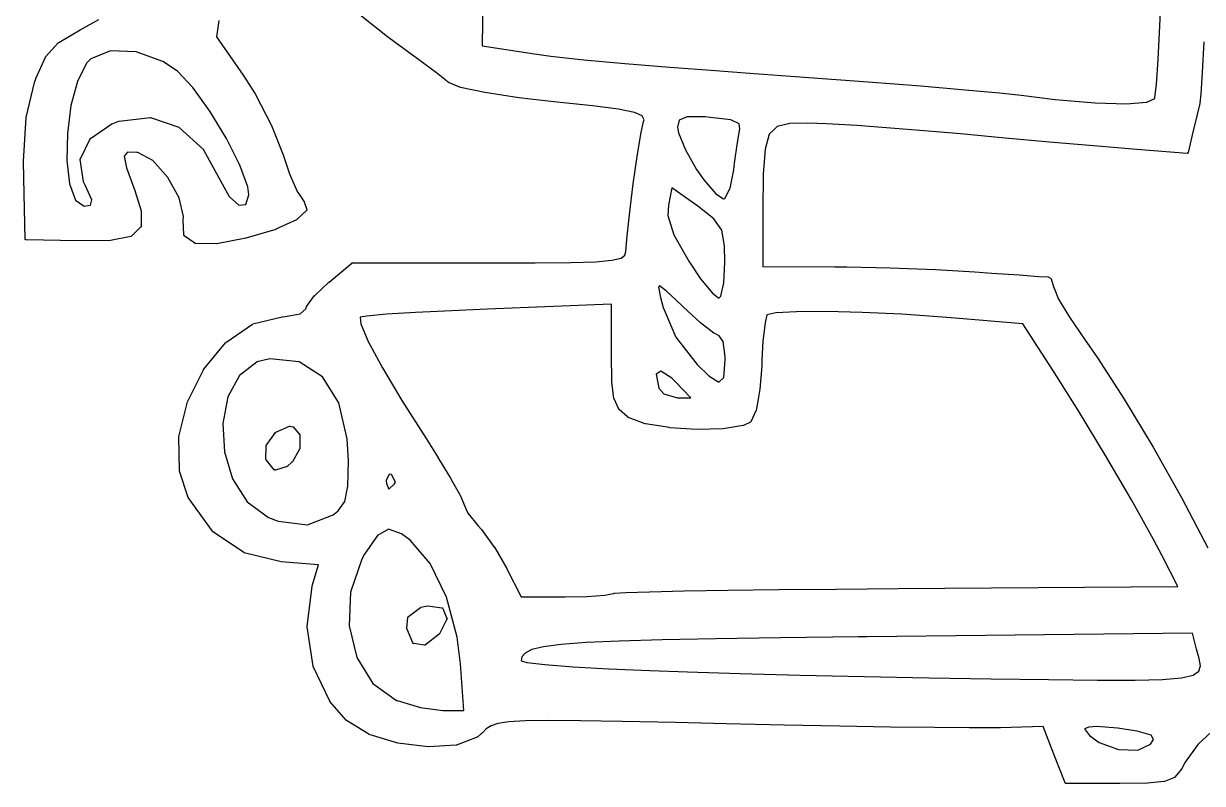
# Model space of a CAD drawing. Extents: x 39 to 154, y -159 to -90.
# Drawn here: x 144.78 to 150.4, y -159.29 to -155.66 of the extents above; entities that cross this region are included whole.
import ezdxf

# ---------------------------------------------------------------- set-up
doc = ezdxf.new("R2010")
doc.units = 0
doc.header["$MEASUREMENT"] = 0
doc.layers.add('BLACK', color=7, linetype='CONTINUOUS')

msp = doc.modelspace()

# ---------------------------------------------------------------- linework, layer by layer
at = {"layer": 'BLACK', "linetype": 'CONTINUOUS'}
for p, q in [((146.986, -154.795), (146.969, -155.771)), ((150.199, -155.675), (150.208, -155.484)), ((146.519, -155.727), (146.388, -155.624)), ((145.054, -155.694), (145.142, -155.645)), ((145.715, -155.65), (145.703, -155.728)), ((150.191, -155.836), (150.199, -155.675)), ((144.952, -155.754), (145.053, -155.694)), ((145.053, -155.694), (145.054, -155.694)), ((145.054, -155.694), (145.054, -155.694)), ((145.703, -155.728), (145.83, -155.91)), ((146.555, -155.754), (146.519, -155.727)), ((146.519, -155.727), (146.519, -155.727)), ((146.519, -155.727), (146.519, -155.727)), ((144.889, -155.823), (144.951, -155.755)), ((144.951, -155.755), (144.952, -155.755)), ((144.952, -155.755), (144.952, -155.754)), ((145.199, -155.795), (145.104, -155.833)), ((145.32, -155.8), (145.199, -155.795)), ((145.448, -155.846), (145.32, -155.8)), ((146.662, -155.832), (146.555, -155.754)), ((146.555, -155.754), (146.555, -155.754)), ((146.555, -155.754), (146.555, -155.754)), ((146.969, -155.771), (147.219, -155.809)), ((150.409, -155.751), (150.401, -155.898)), ((144.842, -155.927), (144.888, -155.824)), ((144.888, -155.824), (144.889, -155.824)), ((144.889, -155.824), (144.889, -155.823)), ((145.084, -155.854), (145.041, -155.94)), ((145.104, -155.833), (145.084, -155.854)), ((145.517, -155.892), (145.448, -155.846)), ((146.752, -155.9), (146.662, -155.832)), ((147.219, -155.809), (147.297, -155.82)), ((147.297, -155.82), (147.454, -155.837)), ((147.454, -155.837), (147.649, -155.855)), ((147.649, -155.855), (147.864, -155.873)), ((150.183, -155.954), (150.191, -155.836)), ((145.59, -155.969), (145.517, -155.892)), ((145.83, -155.91), (145.83, -155.91)), ((145.83, -155.91), (145.83, -155.91)), ((145.83, -155.91), (145.887, -155.999)), ((146.807, -155.944), (146.752, -155.9)), ((147.864, -155.873), (147.864, -155.873)), ((147.864, -155.873), (148.082, -155.889)), ((148.082, -155.889), (148.082, -155.889)), ((148.082, -155.889), (148.223, -155.899)), ((148.223, -155.899), (148.223, -155.899)), ((148.223, -155.899), (148.223, -155.899)), ((148.223, -155.899), (148.527, -155.921)), ((150.401, -155.899), (150.395, -156)), ((150.401, -155.898), (150.401, -155.899)), ((150.401, -155.899), (150.401, -155.899)), ((144.797, -156.112), (144.836, -155.946)), ((144.836, -155.946), (144.842, -155.928)), ((144.836, -155.946), (144.836, -155.946)), ((144.836, -155.946), (144.836, -155.946)), ((144.842, -155.928), (144.842, -155.927)), ((144.842, -155.928), (144.842, -155.928)), ((145.041, -155.94), (145.01, -156.056)), ((145.672, -156.082), (145.59, -155.969)), ((146.809, -155.946), (146.807, -155.944)), ((146.81, -155.946), (146.809, -155.946)), ((146.809, -155.946), (146.809, -155.946)), ((146.866, -155.97), (146.81, -155.946)), ((148.527, -155.921), (148.527, -155.921)), ((148.527, -155.921), (148.527, -155.921)), ((148.527, -155.921), (148.809, -155.942)), ((148.809, -155.942), (148.809, -155.942)), ((148.809, -155.942), (148.809, -155.942)), ((148.809, -155.942), (149.06, -155.962)), ((149.06, -155.962), (149.06, -155.962)), ((149.06, -155.962), (149.06, -155.962)), ((149.06, -155.962), (149.272, -155.98)), ((150.176, -156.018), (150.183, -155.954)), ((145.887, -155.999), (145.887, -155.999)), ((145.887, -155.999), (145.887, -155.999)), ((145.887, -155.999), (145.965, -156.151)), ((146.867, -155.97), (146.866, -155.97)), ((146.982, -155.994), (146.867, -155.97)), ((146.867, -155.97), (146.867, -155.97)), ((147.145, -156.019), (146.982, -155.994)), ((146.982, -155.994), (146.982, -155.994)), ((146.982, -155.994), (146.982, -155.994)), ((147.311, -156.037), (147.145, -156.019)), ((147.145, -156.019), (147.145, -156.019)), ((147.145, -156.019), (147.145, -156.019)), ((149.272, -155.98), (149.272, -155.98)), ((149.272, -155.98), (149.272, -155.98)), ((149.272, -155.98), (149.435, -155.995)), ((149.435, -155.995), (149.435, -155.995)), ((149.435, -155.995), (149.435, -155.995)), ((149.435, -155.995), (149.539, -156.006)), ((149.539, -156.006), (149.539, -156.006)), ((149.539, -156.006), (149.539, -156.006)), ((149.539, -156.006), (149.701, -156.026)), ((150.138, -156.04), (150.175, -156.022)), ((150.175, -156.022), (150.176, -156.018)), ((150.395, -156), (150.39, -156.044)), ((150.395, -156), (150.395, -156)), ((150.395, -156), (150.395, -156)), ((145.01, -156.056), (144.993, -156.188)), ((147.312, -156.037), (147.311, -156.037)), ((147.495, -156.057), (147.312, -156.037)), ((147.312, -156.037), (147.312, -156.037)), ((147.62, -156.073), (147.495, -156.057)), ((147.696, -156.089), (147.62, -156.073)), ((149.701, -156.026), (149.892, -156.043)), ((149.892, -156.043), (150.041, -156.048)), ((150.041, -156.048), (150.138, -156.04)), ((150.39, -156.045), (150.377, -156.098)), ((150.39, -156.044), (150.39, -156.045)), ((150.39, -156.045), (150.39, -156.045)), ((144.784, -156.32), (144.797, -156.113)), ((144.797, -156.113), (144.797, -156.112)), ((144.797, -156.112), (144.797, -156.112)), ((145.206, -156.142), (145.238, -156.13)), ((145.238, -156.13), (145.238, -156.13)), ((145.238, -156.13), (145.239, -156.13)), ((145.239, -156.13), (145.387, -156.113)), ((145.387, -156.113), (145.387, -156.113)), ((145.387, -156.113), (145.387, -156.113)), ((145.387, -156.113), (145.388, -156.113)), ((145.388, -156.113), (145.388, -156.113)), ((145.388, -156.113), (145.388, -156.113)), ((145.388, -156.113), (145.389, -156.113)), ((145.389, -156.113), (145.524, -156.159)), ((145.751, -156.212), (145.672, -156.082)), ((147.732, -156.105), (147.696, -156.089)), ((147.726, -156.192), (147.739, -156.131)), ((147.741, -156.123), (147.732, -156.105)), ((147.739, -156.131), (147.741, -156.123)), ((147.909, -156.125), (147.901, -156.159)), ((147.946, -156.11), (147.909, -156.125)), ((148.032, -156.11), (147.946, -156.11)), ((148.056, -156.112), (148.032, -156.11)), ((148.155, -156.123), (148.056, -156.112)), ((148.195, -156.142), (148.155, -156.123)), ((150.377, -156.098), (150.357, -156.182)), ((144.993, -156.188), (144.99, -156.317)), ((145.103, -156.212), (145.205, -156.142)), ((145.205, -156.142), (145.206, -156.142)), ((145.206, -156.142), (145.206, -156.142)), ((145.524, -156.159), (145.524, -156.159)), ((145.524, -156.159), (145.524, -156.159)), ((145.524, -156.159), (145.525, -156.16)), ((145.525, -156.16), (145.525, -156.16)), ((145.525, -156.16), (145.525, -156.16)), ((145.525, -156.16), (145.525, -156.16)), ((145.525, -156.16), (145.641, -156.265)), ((145.965, -156.151), (145.965, -156.151)), ((145.965, -156.151), (145.965, -156.151)), ((145.965, -156.151), (146.021, -156.291)), ((147.709, -156.298), (147.726, -156.192)), ((147.726, -156.192), (147.726, -156.192)), ((147.726, -156.192), (147.726, -156.192)), ((147.901, -156.159), (147.905, -156.185)), ((147.905, -156.185), (147.938, -156.266)), ((148.186, -156.231), (148.198, -156.167)), ((148.198, -156.167), (148.195, -156.142)), ((148.338, -156.192), (148.318, -156.264)), ((148.36, -156.171), (148.338, -156.192)), ((148.375, -156.156), (148.36, -156.171)), ((148.436, -156.141), (148.375, -156.156)), ((148.518, -156.139), (148.436, -156.141)), ((148.611, -156.143), (148.518, -156.139)), ((148.756, -156.151), (148.611, -156.143)), ((148.936, -156.165), (148.756, -156.151)), ((148.756, -156.151), (148.756, -156.151)), ((149.135, -156.181), (148.936, -156.165)), ((148.936, -156.165), (148.936, -156.165)), ((149.25, -156.191), (149.135, -156.181)), ((149.462, -156.211), (149.25, -156.191)), ((149.25, -156.191), (149.25, -156.191)), ((150.357, -156.182), (150.335, -156.28)), ((145.055, -156.309), (145.102, -156.214)), ((145.102, -156.214), (145.102, -156.213)), ((145.102, -156.213), (145.103, -156.213)), ((145.102, -156.214), (145.102, -156.214)), ((145.102, -156.214), (145.102, -156.214)), ((145.103, -156.213), (145.103, -156.212)), ((145.103, -156.213), (145.103, -156.213)), ((145.815, -156.339), (145.751, -156.212)), ((148.173, -156.33), (148.186, -156.232)), ((148.186, -156.232), (148.186, -156.231)), ((148.186, -156.231), (148.186, -156.231)), ((149.673, -156.23), (149.462, -156.211)), ((149.462, -156.211), (149.462, -156.211)), ((149.462, -156.211), (149.462, -156.211)), ((149.864, -156.246), (149.673, -156.23)), ((149.673, -156.23), (149.673, -156.23)), ((149.673, -156.23), (149.673, -156.23)), ((150.016, -156.259), (149.864, -156.246)), ((149.864, -156.246), (149.864, -156.246)), ((149.864, -156.246), (149.864, -156.246)), ((145.279, -156.278), (145.264, -156.297)), ((145.264, -156.297), (145.275, -156.353)), ((145.323, -156.28), (145.279, -156.278)), ((145.328, -156.28), (145.323, -156.28)), ((145.4, -156.318), (145.328, -156.28)), ((145.641, -156.265), (145.642, -156.266)), ((145.642, -156.266), (145.642, -156.267)), ((145.642, -156.267), (145.731, -156.428)), ((146.021, -156.291), (146.021, -156.291)), ((146.021, -156.291), (146.021, -156.291)), ((146.021, -156.291), (146.052, -156.381)), ((147.69, -156.429), (147.709, -156.298)), ((147.709, -156.298), (147.709, -156.298)), ((147.709, -156.298), (147.709, -156.298)), ((147.938, -156.266), (147.992, -156.361)), ((148.318, -156.264), (148.309, -156.382)), ((150.069, -156.264), (150.016, -156.259)), ((150.016, -156.259), (150.016, -156.259)), ((150.016, -156.259), (150.016, -156.259)), ((150.33, -156.284), (150.069, -156.264)), ((150.069, -156.264), (150.069, -156.264)), ((150.069, -156.264), (150.069, -156.264)), ((150.331, -156.284), (150.33, -156.284)), ((150.33, -156.284), (150.33, -156.284)), ((150.33, -156.284), (150.33, -156.284)), ((150.332, -156.284), (150.331, -156.284)), ((150.333, -156.283), (150.332, -156.283)), ((150.332, -156.283), (150.332, -156.283)), ((150.332, -156.283), (150.332, -156.284)), ((150.334, -156.283), (150.333, -156.283)), ((150.333, -156.283), (150.333, -156.283)), ((150.333, -156.283), (150.333, -156.283)), ((150.335, -156.282), (150.334, -156.282)), ((150.334, -156.282), (150.334, -156.283)), ((150.335, -156.28), (150.335, -156.28)), ((150.335, -156.28), (150.335, -156.28)), ((150.335, -156.28), (150.335, -156.281)), ((150.335, -156.281), (150.335, -156.281)), ((150.335, -156.281), (150.335, -156.281)), ((150.335, -156.281), (150.335, -156.282)), ((144.785, -156.404), (144.784, -156.32)), ((144.784, -156.32), (144.784, -156.32)), ((144.784, -156.32), (144.784, -156.32)), ((144.99, -156.317), (145.003, -156.429)), ((145.054, -156.311), (145.054, -156.31)), ((145.054, -156.31), (145.055, -156.31)), ((145.054, -156.312), (145.054, -156.311)), ((145.069, -156.417), (145.054, -156.312)), ((145.055, -156.31), (145.055, -156.309)), ((145.055, -156.309), (145.055, -156.309)), ((145.055, -156.31), (145.055, -156.31)), ((145.275, -156.353), (145.314, -156.461)), ((145.472, -156.398), (145.4, -156.318)), ((145.853, -156.443), (145.815, -156.339)), ((147.992, -156.361), (148.026, -156.41)), ((148.152, -156.449), (148.169, -156.362)), ((148.169, -156.362), (148.173, -156.33)), ((148.173, -156.33), (148.173, -156.33)), ((148.173, -156.33), (148.173, -156.33)), ((144.792, -156.692), (144.785, -156.404)), ((144.785, -156.404), (144.785, -156.404)), ((144.785, -156.404), (144.785, -156.404)), ((145.069, -156.418), (145.069, -156.417)), ((145.069, -156.419), (145.069, -156.418)), ((145.077, -156.435), (145.069, -156.419)), ((145.526, -156.495), (145.472, -156.398)), ((146.052, -156.381), (146.09, -156.468)), ((148.026, -156.41), (148.083, -156.476)), ((148.309, -156.382), (148.308, -156.557)), ((145.003, -156.429), (145.031, -156.507)), ((145.109, -156.505), (145.077, -156.435)), ((145.314, -156.461), (145.314, -156.461)), ((145.314, -156.461), (145.314, -156.461)), ((145.314, -156.461), (145.345, -156.558)), ((145.731, -156.428), (145.731, -156.428)), ((145.731, -156.428), (145.731, -156.428)), ((145.731, -156.428), (145.764, -156.489)), ((145.858, -156.481), (145.853, -156.443)), ((146.09, -156.468), (146.097, -156.478)), ((147.673, -156.562), (147.69, -156.429)), ((147.69, -156.429), (147.69, -156.429)), ((147.69, -156.429), (147.69, -156.429)), ((147.873, -156.448), (147.857, -156.531)), ((147.997, -156.536), (147.873, -156.448)), ((148.127, -156.498), (148.152, -156.449)), ((145.031, -156.507), (145.073, -156.535)), ((145.073, -156.535), (145.103, -156.53)), ((145.103, -156.53), (145.109, -156.505)), ((145.546, -156.584), (145.526, -156.495)), ((145.764, -156.489), (145.81, -156.53)), ((145.81, -156.53), (145.843, -156.528)), ((145.843, -156.528), (145.858, -156.481)), ((146.097, -156.478), (146.097, -156.478)), ((146.097, -156.478), (146.118, -156.51)), ((146.118, -156.51), (146.12, -156.511)), ((146.12, -156.511), (146.121, -156.512)), ((146.121, -156.512), (146.121, -156.512)), ((146.121, -156.512), (146.121, -156.513)), ((146.121, -156.513), (146.121, -156.513)), ((146.121, -156.513), (146.122, -156.513)), ((146.122, -156.513), (146.122, -156.514)), ((146.122, -156.514), (146.134, -156.551)), ((147.857, -156.531), (147.855, -156.579)), ((148.083, -156.476), (148.12, -156.501)), ((148.12, -156.501), (148.127, -156.498)), ((145.345, -156.56), (145.344, -156.633)), ((145.345, -156.558), (145.345, -156.559)), ((145.345, -156.559), (145.345, -156.56)), ((145.544, -156.6), (145.546, -156.584)), ((146.133, -156.556), (146.086, -156.599)), ((146.134, -156.555), (146.133, -156.556)), ((146.133, -156.556), (146.133, -156.556)), ((146.133, -156.556), (146.133, -156.556)), ((146.134, -156.551), (146.134, -156.551)), ((146.134, -156.551), (146.134, -156.551)), ((146.134, -156.551), (146.135, -156.552)), ((146.135, -156.553), (146.134, -156.554)), ((146.134, -156.554), (146.134, -156.554)), ((146.134, -156.554), (146.134, -156.554)), ((146.134, -156.554), (146.134, -156.555)), ((146.134, -156.555), (146.134, -156.555)), ((146.135, -156.552), (146.135, -156.553)), ((146.135, -156.553), (146.135, -156.553)), ((146.135, -156.553), (146.135, -156.553)), ((147.66, -156.677), (147.673, -156.563)), ((147.673, -156.563), (147.673, -156.562)), ((147.673, -156.563), (147.673, -156.563)), ((147.855, -156.579), (147.883, -156.672)), ((148.074, -156.596), (147.997, -156.536)), ((148.308, -156.557), (148.307, -156.803)), ((145.342, -156.636), (145.298, -156.679)), ((145.343, -156.636), (145.342, -156.636)), ((145.344, -156.634), (145.343, -156.635)), ((145.343, -156.635), (145.343, -156.635)), ((145.343, -156.635), (145.343, -156.636)), ((145.343, -156.636), (145.343, -156.636)), ((145.344, -156.633), (145.344, -156.633)), ((145.344, -156.633), (145.344, -156.633)), ((145.344, -156.633), (145.344, -156.634)), ((145.344, -156.634), (145.344, -156.634)), ((145.344, -156.634), (145.344, -156.634)), ((145.544, -156.601), (145.544, -156.6)), ((145.544, -156.6), (145.544, -156.6)), ((145.548, -156.672), (145.544, -156.601)), ((146.085, -156.6), (145.987, -156.645)), ((146.086, -156.6), (146.085, -156.6)), ((146.086, -156.599), (146.086, -156.6)), ((148.112, -156.649), (148.074, -156.596)), ((144.792, -156.693), (144.792, -156.692)), ((144.792, -156.692), (144.792, -156.692)), ((144.792, -156.692), (144.792, -156.692)), ((144.792, -156.694), (144.792, -156.693)), ((144.792, -156.693), (144.792, -156.693)), ((144.793, -156.694), (144.792, -156.694)), ((144.793, -156.695), (144.793, -156.694)), ((144.793, -156.694), (144.793, -156.694)), ((144.794, -156.695), (144.793, -156.695)), ((144.793, -156.695), (144.793, -156.695)), ((144.795, -156.696), (144.794, -156.695)), ((144.794, -156.695), (144.794, -156.695)), ((144.796, -156.696), (144.795, -156.696)), ((144.795, -156.696), (144.795, -156.696)), ((144.795, -156.696), (144.795, -156.696)), ((144.797, -156.696), (144.796, -156.696)), ((144.796, -156.696), (144.796, -156.696)), ((145.042, -156.701), (144.797, -156.696)), ((144.797, -156.696), (144.797, -156.696)), ((145.198, -156.699), (145.042, -156.701)), ((145.295, -156.68), (145.198, -156.699)), ((145.198, -156.699), (145.198, -156.699)), ((145.198, -156.699), (145.198, -156.699)), ((145.296, -156.68), (145.295, -156.68)), ((145.297, -156.679), (145.296, -156.679)), ((145.296, -156.679), (145.296, -156.68)), ((145.296, -156.68), (145.296, -156.68)), ((145.298, -156.679), (145.297, -156.679)), ((145.297, -156.679), (145.297, -156.679)), ((145.548, -156.673), (145.548, -156.672)), ((145.548, -156.674), (145.548, -156.673)), ((145.548, -156.673), (145.548, -156.673)), ((145.548, -156.673), (145.548, -156.673)), ((145.549, -156.674), (145.548, -156.674)), ((145.549, -156.675), (145.549, -156.674)), ((145.55, -156.676), (145.549, -156.675)), ((145.549, -156.675), (145.549, -156.675)), ((145.549, -156.675), (145.549, -156.675)), ((145.6, -156.712), (145.55, -156.676)), ((145.55, -156.676), (145.55, -156.676)), ((145.843, -156.688), (145.705, -156.715)), ((145.844, -156.688), (145.843, -156.688)), ((145.986, -156.646), (145.844, -156.688)), ((145.844, -156.688), (145.844, -156.688)), ((145.987, -156.646), (145.986, -156.646)), ((145.987, -156.645), (145.987, -156.646)), ((147.655, -156.751), (147.66, -156.677)), ((147.66, -156.677), (147.66, -156.677)), ((147.66, -156.677), (147.66, -156.677)), ((147.883, -156.672), (147.954, -156.798)), ((148.125, -156.725), (148.112, -156.649)), ((145.042, -156.701), (145.042, -156.701)), ((145.042, -156.701), (145.042, -156.701)), ((145.601, -156.712), (145.6, -156.712)), ((145.601, -156.713), (145.601, -156.712)), ((145.602, -156.713), (145.601, -156.713)), ((145.601, -156.713), (145.601, -156.713)), ((145.603, -156.713), (145.602, -156.713)), ((145.602, -156.713), (145.602, -156.713)), ((145.704, -156.715), (145.603, -156.713)), ((145.705, -156.715), (145.704, -156.715)), ((145.704, -156.715), (145.704, -156.715)), ((147.65, -156.769), (147.655, -156.751)), ((148.127, -156.803), (148.125, -156.725)), ((146.24, -156.897), (146.348, -156.807)), ((146.348, -156.807), (146.349, -156.806)), ((146.348, -156.807), (146.348, -156.807)), ((146.349, -156.806), (146.349, -156.806)), ((146.349, -156.806), (146.349, -156.806)), ((146.349, -156.806), (146.35, -156.806)), ((146.35, -156.806), (146.351, -156.806)), ((146.351, -156.806), (147.005, -156.806)), ((147.005, -156.806), (147.222, -156.806)), ((147.222, -156.806), (147.392, -156.804)), ((147.392, -156.804), (147.511, -156.8)), ((147.511, -156.8), (147.588, -156.793)), ((147.588, -156.793), (147.632, -156.783)), ((147.632, -156.783), (147.65, -156.769)), ((147.954, -156.798), (148.011, -156.882)), ((148.122, -156.901), (148.127, -156.803)), ((148.307, -156.803), (148.307, -156.823)), ((148.307, -156.823), (148.649, -156.825)), ((148.649, -156.825), (148.649, -156.825)), ((148.649, -156.825), (148.649, -156.825)), ((148.649, -156.825), (148.706, -156.825)), ((148.706, -156.825), (148.707, -156.825)), ((148.707, -156.825), (148.707, -156.825)), ((148.707, -156.825), (148.914, -156.83)), ((148.914, -156.83), (148.914, -156.83)), ((148.914, -156.83), (148.914, -156.83)), ((148.914, -156.83), (149.131, -156.838)), ((149.131, -156.838), (149.131, -156.838)), ((149.131, -156.838), (149.131, -156.838)), ((149.131, -156.838), (149.318, -156.849)), ((149.318, -156.849), (149.318, -156.849)), ((149.318, -156.849), (149.318, -156.849)), ((149.318, -156.849), (149.399, -156.854)), ((149.399, -156.854), (149.399, -156.854)), ((149.399, -156.854), (149.529, -156.863)), ((149.529, -156.863), (149.529, -156.863)), ((149.529, -156.863), (149.623, -156.87)), ((146.172, -156.962), (146.239, -156.897)), ((146.239, -156.897), (146.239, -156.897)), ((146.239, -156.897), (146.24, -156.897)), ((147.815, -156.915), (147.81, -156.922)), ((147.81, -156.922), (147.82, -156.97)), ((147.847, -156.939), (147.815, -156.915)), ((148.011, -156.882), (148.067, -156.95)), ((148.107, -156.964), (148.122, -156.901)), ((149.623, -156.87), (149.623, -156.87)), ((149.623, -156.87), (149.666, -156.872)), ((149.666, -156.872), (149.666, -156.872)), ((149.666, -156.872), (149.666, -156.872)), ((149.666, -156.872), (149.666, -156.873)), ((149.666, -156.873), (149.667, -156.873)), ((149.667, -156.873), (149.667, -156.873)), ((149.667, -156.873), (149.667, -156.873)), ((149.667, -156.873), (149.678, -156.878)), ((149.678, -156.878), (149.678, -156.878)), ((149.678, -156.878), (149.678, -156.878)), ((149.678, -156.878), (149.679, -156.878)), ((149.679, -156.878), (149.679, -156.879)), ((149.679, -156.879), (149.68, -156.879)), ((149.68, -156.879), (149.68, -156.879)), ((149.68, -156.879), (149.68, -156.88)), ((149.68, -156.88), (149.68, -156.88)), ((149.68, -156.88), (149.68, -156.88)), ((149.68, -156.88), (149.681, -156.881)), ((149.681, -156.881), (149.695, -156.924)), ((149.695, -156.924), (149.696, -156.925)), ((146.133, -157.014), (146.171, -156.962)), ((146.171, -156.962), (146.171, -156.962)), ((146.171, -156.962), (146.172, -156.962)), ((147.82, -156.97), (147.833, -157.019)), ((147.921, -157.009), (147.847, -156.939)), ((148.067, -156.95), (148.098, -156.974)), ((148.098, -156.974), (148.107, -156.964)), ((149.696, -156.925), (149.696, -156.926)), ((149.696, -156.926), (149.696, -156.927)), ((149.696, -156.927), (149.717, -156.978)), ((149.717, -156.978), (149.769, -157.065)), ((146.103, -157.049), (146.13, -157.025)), ((146.13, -157.025), (146.132, -157.016)), ((146.132, -157.016), (146.133, -157.015)), ((146.132, -157.016), (146.132, -157.016)), ((146.132, -157.016), (146.132, -157.016)), ((146.133, -157.015), (146.133, -157.014)), ((146.133, -157.014), (146.133, -157.014)), ((146.133, -157.014), (146.133, -157.014)), ((146.825, -157.034), (146.652, -157.043)), ((146.994, -157.026), (146.825, -157.034)), ((147.586, -157.003), (146.994, -157.026)), ((146.994, -157.026), (146.994, -157.026)), ((147.586, -157.242), (147.586, -157.003)), ((147.833, -157.019), (147.893, -157.16)), ((147.929, -157.017), (147.921, -157.009)), ((148.01, -157.091), (147.929, -157.017)), ((147.929, -157.017), (147.929, -157.017)), ((147.929, -157.017), (147.929, -157.017)), ((145.877, -157.097), (146.017, -157.063)), ((146.017, -157.063), (146.018, -157.063)), ((146.018, -157.063), (146.031, -157.062)), ((146.018, -157.063), (146.018, -157.063)), ((146.031, -157.062), (146.103, -157.049)), ((146.42, -157.059), (146.388, -157.065)), ((146.388, -157.065), (146.391, -157.096)), ((146.513, -157.051), (146.42, -157.059)), ((146.652, -157.043), (146.513, -157.051)), ((148.011, -157.091), (148.01, -157.091)), ((148.074, -157.141), (148.011, -157.091)), ((148.011, -157.091), (148.011, -157.091)), ((148.318, -157.091), (148.308, -157.179)), ((148.327, -157.054), (148.318, -157.091)), ((148.369, -157.044), (148.327, -157.054)), ((148.468, -157.039), (148.369, -157.044)), ((148.61, -157.038), (148.468, -157.039)), ((148.781, -157.042), (148.61, -157.038)), ((148.97, -157.051), (148.781, -157.042)), ((149.163, -157.064), (148.97, -157.051)), ((149.205, -157.068), (149.163, -157.064)), ((149.546, -157.097), (149.205, -157.068)), ((149.205, -157.068), (149.205, -157.068)), ((149.769, -157.065), (149.84, -157.169)), ((145.748, -157.186), (145.875, -157.098)), ((145.875, -157.098), (145.875, -157.098)), ((145.875, -157.098), (145.875, -157.098)), ((145.875, -157.098), (145.876, -157.098)), ((145.876, -157.098), (145.877, -157.097)), ((145.877, -157.097), (145.877, -157.097)), ((145.877, -157.097), (145.877, -157.097)), ((146.391, -157.096), (146.427, -157.181)), ((148.075, -157.141), (148.074, -157.141)), ((148.074, -157.141), (148.074, -157.141)), ((148.1, -157.154), (148.075, -157.141)), ((149.69, -157.318), (149.546, -157.097)), ((145.642, -157.314), (145.747, -157.187)), ((145.747, -157.187), (145.748, -157.186)), ((145.748, -157.186), (145.748, -157.186)), ((146.427, -157.181), (146.495, -157.306)), ((147.893, -157.16), (147.995, -157.29)), ((148.118, -157.181), (148.1, -157.154)), ((148.128, -157.253), (148.118, -157.181)), ((148.308, -157.179), (148.303, -157.269)), ((149.84, -157.169), (149.903, -157.258)), ((147.588, -157.372), (147.586, -157.242)), ((147.586, -157.242), (147.586, -157.242)), ((147.586, -157.242), (147.586, -157.242)), ((148.128, -157.268), (148.128, -157.253)), ((149.903, -157.258), (149.903, -157.258)), ((149.903, -157.258), (149.903, -157.259)), ((149.903, -157.259), (150.03, -157.455)), ((145.565, -157.468), (145.642, -157.315)), ((145.642, -157.315), (145.642, -157.314)), ((145.642, -157.315), (145.642, -157.315)), ((145.898, -157.277), (145.813, -157.342)), ((145.957, -157.263), (145.898, -157.277)), ((146.098, -157.278), (145.957, -157.263)), ((146.209, -157.349), (146.098, -157.278)), ((146.495, -157.306), (146.587, -157.462)), ((147.995, -157.29), (148.05, -157.345)), ((148.121, -157.352), (148.128, -157.268)), ((148.302, -157.297), (148.293, -157.408)), ((148.303, -157.269), (148.302, -157.297)), ((148.302, -157.297), (148.302, -157.297)), ((148.302, -157.297), (148.302, -157.297)), ((145.813, -157.342), (145.758, -157.445)), ((146.286, -157.473), (146.209, -157.349)), ((147.588, -157.373), (147.588, -157.372)), ((147.588, -157.372), (147.588, -157.372)), ((147.598, -157.453), (147.588, -157.373)), ((147.821, -157.322), (147.799, -157.337)), ((147.799, -157.337), (147.811, -157.403)), ((147.874, -157.355), (147.821, -157.322)), ((147.89, -157.371), (147.874, -157.355)), ((147.964, -157.45), (147.89, -157.371)), ((148.05, -157.345), (148.098, -157.375)), ((148.098, -157.375), (148.121, -157.352)), ((149.812, -157.511), (149.69, -157.318)), ((147.811, -157.403), (147.836, -157.43)), ((147.836, -157.43), (147.901, -157.45)), ((148.293, -157.408), (148.285, -157.455)), ((148.293, -157.408), (148.293, -157.408)), ((148.293, -157.408), (148.293, -157.408)), ((145.524, -157.634), (145.565, -157.469)), ((145.565, -157.469), (145.565, -157.468)), ((145.565, -157.468), (145.565, -157.468)), ((145.758, -157.445), (145.734, -157.571)), ((146.327, -157.645), (146.286, -157.473)), ((146.587, -157.462), (146.702, -157.643)), ((147.598, -157.454), (147.598, -157.453)), ((147.599, -157.454), (147.598, -157.454)), ((147.621, -157.503), (147.599, -157.454)), ((147.901, -157.45), (147.964, -157.45)), ((148.285, -157.455), (148.275, -157.51)), ((148.285, -157.455), (148.285, -157.455)), ((150.03, -157.455), (150.03, -157.455)), ((150.03, -157.455), (150.03, -157.456)), ((150.03, -157.456), (150.167, -157.685)), ((147.622, -157.504), (147.621, -157.503)), ((147.621, -157.503), (147.621, -157.503)), ((147.621, -157.503), (147.621, -157.503)), ((147.622, -157.505), (147.622, -157.504)), ((147.622, -157.504), (147.622, -157.504)), ((147.662, -157.54), (147.622, -157.505)), ((147.622, -157.505), (147.622, -157.505)), ((147.663, -157.54), (147.662, -157.54)), ((147.669, -157.544), (147.663, -157.54)), ((147.663, -157.54), (147.663, -157.54)), ((148.274, -157.511), (148.25, -157.563)), ((148.275, -157.51), (148.274, -157.51)), ((148.274, -157.51), (148.274, -157.511)), ((149.941, -157.725), (149.812, -157.511)), ((145.734, -157.571), (145.741, -157.706)), ((145.987, -157.613), (146.052, -157.585)), ((146.052, -157.585), (146.053, -157.585)), ((146.053, -157.585), (146.053, -157.585)), ((146.053, -157.585), (146.054, -157.585)), ((146.054, -157.585), (146.055, -157.585)), ((146.054, -157.585), (146.054, -157.585)), ((146.054, -157.585), (146.054, -157.585)), ((146.055, -157.585), (146.068, -157.587)), ((146.068, -157.587), (146.068, -157.587)), ((146.068, -157.587), (146.068, -157.587)), ((146.068, -157.587), (146.068, -157.587)), ((146.068, -157.587), (146.069, -157.588)), ((146.069, -157.588), (146.069, -157.588)), ((146.069, -157.588), (146.069, -157.588)), ((146.069, -157.588), (146.07, -157.588)), ((146.07, -157.588), (146.071, -157.589)), ((146.071, -157.589), (146.071, -157.589)), ((146.071, -157.589), (146.071, -157.589)), ((146.071, -157.589), (146.1, -157.626)), ((147.67, -157.544), (147.669, -157.544)), ((147.669, -157.544), (147.669, -157.544)), ((147.747, -157.573), (147.67, -157.544)), ((147.748, -157.573), (147.747, -157.573)), ((147.747, -157.573), (147.747, -157.573)), ((147.863, -157.591), (147.748, -157.573)), ((147.863, -157.592), (147.863, -157.591)), ((147.863, -157.591), (147.863, -157.591)), ((147.994, -157.6), (147.863, -157.592)), ((148.119, -157.597), (147.995, -157.6)), ((148.214, -157.581), (148.119, -157.597)), ((148.119, -157.597), (148.119, -157.596)), ((148.119, -157.596), (148.119, -157.597)), ((148.215, -157.581), (148.214, -157.581)), ((148.214, -157.581), (148.214, -157.581)), ((148.248, -157.565), (148.215, -157.581)), ((148.249, -157.565), (148.248, -157.565)), ((148.248, -157.565), (148.248, -157.565)), ((148.25, -157.563), (148.249, -157.564)), ((148.249, -157.564), (148.249, -157.564)), ((148.249, -157.564), (148.249, -157.564)), ((148.249, -157.564), (148.249, -157.565)), ((148.25, -157.563), (148.25, -157.563)), ((148.25, -157.563), (148.25, -157.563)), ((145.524, -157.635), (145.524, -157.634)), ((145.524, -157.634), (145.524, -157.634)), ((145.527, -157.797), (145.524, -157.635)), ((145.941, -157.677), (145.985, -157.615)), ((145.985, -157.615), (145.985, -157.614)), ((145.985, -157.614), (145.985, -157.614)), ((145.985, -157.614), (145.986, -157.614)), ((145.986, -157.614), (145.986, -157.613)), ((145.986, -157.613), (145.987, -157.613)), ((145.986, -157.614), (145.986, -157.614)), ((146.1, -157.626), (146.1, -157.626)), ((146.1, -157.626), (146.1, -157.626)), ((146.1, -157.626), (146.101, -157.626)), ((146.101, -157.629), (146.1, -157.692)), ((146.101, -157.626), (146.101, -157.627)), ((146.101, -157.627), (146.101, -157.627)), ((146.101, -157.627), (146.101, -157.627)), ((146.101, -157.627), (146.101, -157.628)), ((146.101, -157.628), (146.101, -157.629)), ((146.101, -157.629), (146.101, -157.629)), ((146.101, -157.629), (146.101, -157.629)), ((146.333, -157.749), (146.327, -157.645)), ((146.702, -157.643), (146.751, -157.719)), ((147.995, -157.6), (147.994, -157.6)), ((147.995, -157.6), (147.995, -157.6)), ((145.741, -157.706), (145.78, -157.835)), ((145.939, -157.742), (145.94, -157.68)), ((145.94, -157.68), (145.941, -157.68)), ((145.941, -157.678), (145.941, -157.677)), ((145.941, -157.679), (145.941, -157.678)), ((145.941, -157.678), (145.941, -157.678)), ((145.941, -157.68), (145.941, -157.679)), ((145.941, -157.679), (145.941, -157.679)), ((146.099, -157.694), (146.065, -157.755)), ((146.1, -157.692), (146.099, -157.692)), ((146.099, -157.692), (146.099, -157.692)), ((146.099, -157.692), (146.099, -157.693)), ((146.099, -157.693), (146.099, -157.693)), ((146.099, -157.693), (146.099, -157.694)), ((146.099, -157.694), (146.099, -157.694)), ((150.167, -157.685), (150.167, -157.685)), ((150.167, -157.685), (150.167, -157.685)), ((150.167, -157.685), (150.304, -157.927)), ((145.939, -157.743), (145.939, -157.742)), ((145.939, -157.742), (145.939, -157.742)), ((145.939, -157.742), (145.939, -157.742)), ((145.939, -157.744), (145.939, -157.743)), ((145.94, -157.745), (145.939, -157.744)), ((145.939, -157.744), (145.939, -157.744)), ((145.939, -157.744), (145.939, -157.744)), ((145.939, -157.744), (145.939, -157.744)), ((145.979, -157.793), (145.94, -157.745)), ((145.94, -157.745), (145.94, -157.745)), ((145.94, -157.745), (145.94, -157.745)), ((146.063, -157.756), (146.042, -157.775)), ((146.064, -157.756), (146.063, -157.756)), ((146.065, -157.755), (146.064, -157.756)), ((146.329, -157.87), (146.333, -157.749)), ((146.751, -157.719), (146.751, -157.719)), ((146.751, -157.719), (146.751, -157.719)), ((146.751, -157.719), (146.767, -157.746)), ((146.767, -157.746), (146.819, -157.832)), ((150.064, -157.936), (149.941, -157.725)), ((145.527, -157.798), (145.527, -157.797)), ((145.527, -157.799), (145.527, -157.798)), ((145.568, -157.924), (145.527, -157.799)), ((145.98, -157.793), (145.979, -157.793)), ((145.979, -157.793), (145.979, -157.793)), ((145.979, -157.793), (145.979, -157.793)), ((145.98, -157.794), (145.98, -157.793)), ((145.981, -157.794), (145.98, -157.794)), ((145.98, -157.794), (145.98, -157.794)), ((145.982, -157.794), (145.981, -157.794)), ((145.981, -157.794), (145.981, -157.794)), ((145.983, -157.794), (145.982, -157.794)), ((145.982, -157.794), (145.982, -157.794)), ((145.982, -157.794), (145.982, -157.794)), ((145.984, -157.794), (145.983, -157.794)), ((145.983, -157.794), (145.983, -157.794)), ((146.04, -157.776), (145.984, -157.794)), ((145.984, -157.794), (145.984, -157.794)), ((146.041, -157.776), (146.04, -157.776)), ((146.042, -157.776), (146.041, -157.776)), ((146.041, -157.776), (146.041, -157.776)), ((146.041, -157.776), (146.041, -157.776)), ((146.042, -157.775), (146.042, -157.775)), ((146.042, -157.775), (146.042, -157.776)), ((146.527, -157.813), (146.512, -157.843)), ((146.538, -157.815), (146.527, -157.813)), ((146.556, -157.851), (146.538, -157.815)), ((145.78, -157.835), (145.85, -157.945)), ((146.315, -157.943), (146.329, -157.87)), ((146.512, -157.843), (146.513, -157.858)), ((146.513, -157.858), (146.525, -157.885)), ((146.525, -157.885), (146.552, -157.86)), ((146.552, -157.86), (146.556, -157.851)), ((146.819, -157.832), (146.819, -157.832)), ((146.819, -157.832), (146.819, -157.832)), ((146.819, -157.832), (146.829, -157.849)), ((146.829, -157.849), (146.829, -157.849)), ((146.829, -157.849), (146.867, -157.916)), ((145.569, -157.925), (145.568, -157.924)), ((145.568, -157.924), (145.568, -157.924)), ((145.684, -158.085), (145.569, -157.925)), ((146.867, -157.916), (146.867, -157.917)), ((146.867, -157.917), (146.867, -157.917)), ((146.867, -157.917), (146.884, -157.959)), ((150.169, -158.124), (150.064, -157.936)), ((150.304, -157.927), (150.304, -157.927)), ((150.304, -157.927), (150.304, -157.927)), ((150.304, -157.927), (150.428, -158.164)), ((145.85, -157.945), (145.952, -158.02)), ((146.26, -158.007), (146.284, -157.988)), ((146.284, -157.988), (146.315, -157.943)), ((146.884, -157.959), (146.884, -157.959)), ((146.884, -157.959), (146.901, -157.999)), ((145.952, -158.02), (145.998, -158.038)), ((145.998, -158.038), (146.137, -158.055)), ((146.137, -158.055), (146.26, -158.007)), ((146.901, -157.999), (146.95, -158.06)), ((145.684, -158.086), (145.684, -158.085)), ((145.685, -158.086), (145.684, -158.086)), ((145.833, -158.187), (145.685, -158.086)), ((146.524, -158.076), (146.471, -158.105)), ((146.586, -158.098), (146.524, -158.076)), ((146.627, -158.128), (146.586, -158.098)), ((146.95, -158.06), (146.966, -158.077)), ((146.966, -158.077), (146.966, -158.077)), ((146.966, -158.077), (146.966, -158.077)), ((146.966, -158.077), (147.027, -158.162)), ((146.471, -158.105), (146.409, -158.194)), ((146.722, -158.24), (146.627, -158.128)), ((150.211, -158.203), (150.169, -158.124)), ((145.834, -158.188), (145.833, -158.187)), ((145.833, -158.187), (145.833, -158.187)), ((145.833, -158.187), (145.833, -158.187)), ((145.835, -158.188), (145.834, -158.188)), ((145.834, -158.188), (145.834, -158.188)), ((145.834, -158.188), (145.834, -158.188)), ((146.011, -158.231), (145.835, -158.188)), ((146.409, -158.194), (146.396, -158.218)), ((147.027, -158.162), (147.028, -158.162)), ((147.028, -158.162), (147.028, -158.162)), ((147.028, -158.162), (147.087, -158.263)), ((150.286, -158.349), (150.211, -158.203)), ((150.211, -158.203), (150.211, -158.203)), ((146.189, -158.246), (146.011, -158.231)), ((146.011, -158.231), (146.011, -158.231)), ((146.011, -158.231), (146.011, -158.231)), ((146.16, -158.346), (146.189, -158.246)), ((146.396, -158.218), (146.342, -158.376)), ((146.8, -158.4), (146.722, -158.24)), ((147.087, -158.263), (147.087, -158.264)), ((147.087, -158.264), (147.087, -158.264)), ((147.087, -158.264), (147.155, -158.398)), ((146.135, -158.539), (146.16, -158.347)), ((146.16, -158.347), (146.16, -158.346)), ((146.16, -158.346), (146.16, -158.346)), ((146.342, -158.376), (146.335, -158.537)), ((147.555, -158.391), (147.594, -158.383)), ((147.594, -158.383), (147.598, -158.382)), ((147.598, -158.382), (147.599, -158.381)), ((147.598, -158.382), (147.598, -158.382)), ((147.599, -158.381), (147.654, -158.378)), ((147.654, -158.378), (147.768, -158.374)), ((147.654, -158.378), (147.654, -158.378)), ((147.654, -158.378), (147.654, -158.378)), ((147.768, -158.374), (147.932, -158.37)), ((147.768, -158.374), (147.768, -158.374)), ((147.768, -158.374), (147.768, -158.374)), ((147.932, -158.37), (148.14, -158.367)), ((147.932, -158.37), (147.932, -158.37)), ((147.932, -158.37), (147.932, -158.37)), ((148.14, -158.367), (148.384, -158.363)), ((148.14, -158.367), (148.14, -158.367)), ((148.14, -158.367), (148.14, -158.367)), ((148.384, -158.363), (148.657, -158.361)), ((148.384, -158.363), (148.384, -158.363)), ((148.384, -158.363), (148.384, -158.363)), ((148.657, -158.361), (148.952, -158.358)), ((148.657, -158.361), (148.657, -158.361)), ((148.657, -158.361), (148.657, -158.361)), ((148.952, -158.358), (150.286, -158.349)), ((148.952, -158.358), (148.952, -158.358)), ((148.952, -158.358), (148.952, -158.358)), ((146.677, -158.448), (146.709, -158.441)), ((146.709, -158.441), (146.709, -158.441)), ((146.709, -158.441), (146.709, -158.441)), ((146.709, -158.441), (146.71, -158.441)), ((146.71, -158.441), (146.711, -158.441)), ((146.71, -158.441), (146.71, -158.441)), ((146.71, -158.441), (146.71, -158.441)), ((146.711, -158.441), (146.778, -158.451)), ((146.851, -158.591), (146.8, -158.4)), ((147.155, -158.398), (147.366, -158.398)), ((147.366, -158.398), (147.468, -158.396)), ((147.468, -158.396), (147.555, -158.391)), ((146.61, -158.547), (146.616, -158.496)), ((146.616, -158.494), (146.617, -158.493)), ((146.616, -158.495), (146.616, -158.494)), ((146.616, -158.494), (146.616, -158.494)), ((146.616, -158.494), (146.616, -158.494)), ((146.616, -158.496), (146.616, -158.495)), ((146.616, -158.495), (146.616, -158.495)), ((146.616, -158.496), (146.616, -158.496)), ((146.617, -158.493), (146.618, -158.492)), ((146.617, -158.493), (146.617, -158.493)), ((146.617, -158.493), (146.617, -158.493)), ((146.618, -158.492), (146.675, -158.449)), ((146.675, -158.449), (146.675, -158.449)), ((146.675, -158.449), (146.675, -158.449)), ((146.675, -158.449), (146.676, -158.449)), ((146.676, -158.449), (146.677, -158.448)), ((146.677, -158.448), (146.677, -158.448)), ((146.677, -158.448), (146.677, -158.448)), ((146.778, -158.451), (146.779, -158.451)), ((146.779, -158.451), (146.779, -158.451)), ((146.779, -158.451), (146.78, -158.451)), ((146.78, -158.451), (146.78, -158.451)), ((146.78, -158.451), (146.78, -158.452)), ((146.78, -158.452), (146.781, -158.452)), ((146.781, -158.452), (146.781, -158.452)), ((146.781, -158.452), (146.781, -158.452)), ((146.781, -158.452), (146.781, -158.453)), ((146.781, -158.453), (146.782, -158.454)), ((146.782, -158.454), (146.802, -158.501)), ((146.135, -158.54), (146.135, -158.539)), ((146.135, -158.541), (146.135, -158.54)), ((146.164, -158.729), (146.135, -158.541)), ((146.335, -158.537), (146.372, -158.688)), ((146.61, -158.548), (146.61, -158.547)), ((146.61, -158.547), (146.61, -158.547)), ((146.61, -158.547), (146.61, -158.547)), ((146.611, -158.549), (146.61, -158.548)), ((146.61, -158.548), (146.61, -158.548)), ((146.639, -158.618), (146.611, -158.549)), ((146.611, -158.549), (146.611, -158.549)), ((146.802, -158.505), (146.766, -158.575)), ((146.802, -158.501), (146.802, -158.501)), ((146.802, -158.501), (146.803, -158.502)), ((146.803, -158.504), (146.802, -158.505)), ((146.802, -158.505), (146.802, -158.505)), ((146.803, -158.502), (146.803, -158.502)), ((146.803, -158.502), (146.803, -158.503)), ((146.803, -158.503), (146.803, -158.503)), ((146.803, -158.503), (146.803, -158.504)), ((146.803, -158.504), (146.803, -158.504)), ((146.803, -158.504), (146.803, -158.504)), ((146.764, -158.576), (146.699, -158.627)), ((146.765, -158.576), (146.764, -158.576)), ((146.764, -158.576), (146.764, -158.576)), ((146.766, -158.575), (146.765, -158.575)), ((146.765, -158.575), (146.765, -158.575)), ((146.765, -158.575), (146.765, -158.575)), ((146.765, -158.575), (146.765, -158.576)), ((146.867, -158.717), (146.851, -158.591)), ((147.623, -158.609), (147.465, -158.616)), ((147.827, -158.603), (147.623, -158.609)), ((148.081, -158.598), (147.827, -158.603)), ((148.392, -158.594), (148.081, -158.598)), ((148.081, -158.598), (148.081, -158.598)), ((148.764, -158.589), (148.392, -158.594)), ((148.392, -158.594), (148.392, -158.594)), ((148.804, -158.589), (148.764, -158.589)), ((150.355, -158.572), (148.804, -158.589)), ((150.375, -158.647), (150.355, -158.572)), ((146.64, -158.619), (146.639, -158.618)), ((146.641, -158.62), (146.64, -158.619)), ((146.64, -158.619), (146.64, -158.619)), ((146.64, -158.619), (146.64, -158.619)), ((146.64, -158.619), (146.64, -158.619)), ((146.642, -158.621), (146.641, -158.62)), ((146.641, -158.62), (146.641, -158.62)), ((146.641, -158.62), (146.641, -158.62)), ((146.641, -158.62), (146.641, -158.62)), ((146.643, -158.621), (146.642, -158.621)), ((146.695, -158.628), (146.643, -158.621)), ((146.696, -158.628), (146.695, -158.628)), ((146.695, -158.628), (146.695, -158.628)), ((146.697, -158.628), (146.696, -158.628)), ((146.696, -158.628), (146.696, -158.628)), ((146.698, -158.628), (146.697, -158.628)), ((146.697, -158.628), (146.697, -158.628)), ((146.697, -158.628), (146.697, -158.628)), ((146.699, -158.627), (146.698, -158.628)), ((146.699, -158.627), (146.699, -158.627)), ((146.699, -158.627), (146.699, -158.627)), ((147.206, -158.65), (147.174, -158.667)), ((147.262, -158.637), (147.206, -158.65)), ((147.346, -158.626), (147.262, -158.637)), ((147.465, -158.616), (147.346, -158.626)), ((150.387, -158.693), (150.375, -158.647)), ((150.375, -158.647), (150.375, -158.647)), ((150.375, -158.647), (150.375, -158.647)), ((146.372, -158.688), (146.449, -158.811)), ((146.883, -158.94), (146.867, -158.717)), ((147.159, -158.685), (147.156, -158.703)), ((147.156, -158.703), (147.182, -158.711)), ((147.174, -158.667), (147.159, -158.685)), ((147.182, -158.711), (147.268, -158.721)), ((147.268, -158.721), (147.403, -158.732)), ((150.393, -158.728), (150.387, -158.693)), ((146.164, -158.73), (146.164, -158.729)), ((146.164, -158.731), (146.164, -158.73)), ((146.243, -158.896), (146.164, -158.731)), ((147.403, -158.732), (147.573, -158.742)), ((147.573, -158.742), (147.769, -158.75)), ((147.769, -158.75), (147.948, -158.756)), ((147.948, -158.756), (147.948, -158.756)), ((147.948, -158.756), (148.198, -158.763)), ((148.198, -158.763), (148.198, -158.763)), ((148.198, -158.763), (148.485, -158.771)), ((148.485, -158.771), (148.485, -158.771)), ((148.485, -158.771), (148.791, -158.778)), ((148.791, -158.778), (148.791, -158.778)), ((148.791, -158.778), (149.1, -158.784)), ((150.303, -158.785), (150.358, -158.772)), ((150.358, -158.772), (150.385, -158.753)), ((150.385, -158.753), (150.393, -158.728)), ((146.449, -158.811), (146.562, -158.892)), ((149.1, -158.784), (149.1, -158.784)), ((149.1, -158.784), (149.394, -158.789)), ((149.394, -158.789), (149.394, -158.789)), ((149.394, -158.789), (149.669, -158.793)), ((149.669, -158.793), (149.669, -158.793)), ((149.669, -158.793), (149.903, -158.796)), ((149.903, -158.796), (149.903, -158.796)), ((149.903, -158.796), (150.082, -158.796)), ((150.082, -158.796), (150.213, -158.793)), ((150.213, -158.793), (150.303, -158.785)), ((146.243, -158.897), (146.243, -158.896)), ((146.244, -158.898), (146.243, -158.897)), ((146.322, -158.987), (146.244, -158.898)), ((146.562, -158.892), (146.564, -158.893)), ((146.564, -158.893), (146.675, -158.926)), ((146.675, -158.926), (146.782, -158.94)), ((146.782, -158.94), (146.883, -158.94)), ((146.323, -158.987), (146.322, -158.987)), ((146.323, -158.988), (146.323, -158.987)), ((146.43, -159.053), (146.323, -158.988)), ((147.045, -159.002), (147.012, -159.013)), ((147.097, -158.994), (147.045, -159.002)), ((147.175, -158.989), (147.097, -158.994)), ((147.286, -158.988), (147.175, -158.989)), ((147.438, -158.989), (147.286, -158.988)), ((147.637, -158.992), (147.438, -158.989)), ((147.891, -158.998), (147.637, -158.992)), ((147.637, -158.992), (147.637, -158.992)), ((147.891, -158.998), (147.891, -158.998)), ((148.132, -159.003), (147.891, -158.998)), ((148.409, -159.01), (148.132, -159.003)), ((148.132, -159.003), (148.132, -159.003)), ((146.431, -159.053), (146.43, -159.053)), ((146.431, -159.054), (146.431, -159.053)), ((146.567, -159.096), (146.431, -159.054)), ((146.97, -159.047), (146.948, -159.067)), ((146.971, -159.047), (146.97, -159.047)), ((146.989, -159.028), (146.971, -159.047)), ((146.971, -159.047), (146.971, -159.047)), ((147.012, -159.013), (146.989, -159.028)), ((148.674, -159.015), (148.409, -159.01)), ((148.409, -159.01), (148.409, -159.01)), ((148.409, -159.01), (148.409, -159.01)), ((148.916, -159.019), (148.674, -159.015)), ((148.674, -159.015), (148.674, -159.015)), ((148.674, -159.015), (148.674, -159.015)), ((149.126, -159.022), (148.916, -159.019)), ((148.916, -159.019), (148.916, -159.019)), ((148.916, -159.019), (148.916, -159.019)), ((149.292, -159.023), (149.126, -159.022)), ((149.126, -159.022), (149.126, -159.022)), ((149.126, -159.022), (149.126, -159.022)), ((149.406, -159.023), (149.292, -159.023)), ((149.292, -159.023), (149.292, -159.023)), ((149.292, -159.023), (149.292, -159.023)), ((149.44, -159.023), (149.406, -159.023)), ((149.406, -159.023), (149.406, -159.023)), ((149.406, -159.023), (149.406, -159.023)), ((149.643, -159.016), (149.44, -159.023)), ((149.44, -159.023), (149.44, -159.023)), ((149.44, -159.023), (149.44, -159.023)), ((149.695, -159.149), (149.643, -159.016)), ((149.861, -159.019), (149.841, -159.028)), ((149.841, -159.028), (149.865, -159.059)), ((149.899, -159.017), (149.861, -159.019)), ((149.865, -159.059), (149.911, -159.093)), ((149.998, -159.024), (149.899, -159.017)), ((150.092, -159.039), (149.998, -159.024)), ((150.159, -159.058), (150.092, -159.039)), ((150.169, -159.079), (150.159, -159.058)), ((150.469, -159.019), (150.401, -159.083)), ((146.568, -159.096), (146.567, -159.096)), ((146.567, -159.096), (146.567, -159.096)), ((146.712, -159.114), (146.568, -159.096)), ((146.713, -159.114), (146.712, -159.114)), ((146.845, -159.105), (146.713, -159.114)), ((146.713, -159.114), (146.713, -159.114)), ((146.846, -159.105), (146.845, -159.105)), ((146.847, -159.105), (146.846, -159.105)), ((146.946, -159.068), (146.847, -159.105)), ((146.947, -159.067), (146.946, -159.068)), ((146.946, -159.068), (146.946, -159.068)), ((146.946, -159.068), (146.946, -159.068)), ((146.948, -159.067), (146.947, -159.067)), ((146.948, -159.067), (146.948, -159.067)), ((146.948, -159.067), (146.948, -159.067)), ((149.911, -159.093), (150.003, -159.126)), ((150.094, -159.13), (150.155, -159.1)), ((150.155, -159.1), (150.169, -159.079)), ((150.383, -159.1), (150.32, -159.187)), ((150.401, -159.083), (150.383, -159.1)), ((149.748, -159.285), (149.695, -159.149)), ((150.003, -159.126), (150.094, -159.13)), ((150.301, -159.221), (150.271, -159.258)), ((150.302, -159.221), (150.301, -159.221)), ((150.32, -159.187), (150.302, -159.22)), ((150.302, -159.22), (150.302, -159.221)), ((150.22, -159.279), (150.14, -159.287)), ((150.221, -159.279), (150.22, -159.279)), ((150.222, -159.279), (150.221, -159.279)), ((150.269, -159.259), (150.222, -159.279)), ((150.27, -159.259), (150.269, -159.259)), ((150.269, -159.259), (150.269, -159.259)), ((150.269, -159.259), (150.269, -159.259)), ((150.271, -159.258), (150.27, -159.258)), ((150.27, -159.258), (150.27, -159.259)), ((150.27, -159.259), (150.27, -159.259)), ((149.748, -159.286), (149.748, -159.285)), ((149.749, -159.286), (149.748, -159.286)), ((149.749, -159.287), (149.749, -159.286)), ((149.749, -159.286), (149.749, -159.286)), ((149.75, -159.287), (149.749, -159.287)), ((149.749, -159.287), (149.749, -159.287)), ((149.751, -159.288), (149.75, -159.287)), ((149.75, -159.287), (149.75, -159.287)), ((149.752, -159.288), (149.751, -159.288)), ((149.751, -159.288), (149.751, -159.288)), ((149.751, -159.288), (149.751, -159.288)), ((149.753, -159.288), (149.752, -159.288)), ((149.752, -159.288), (149.752, -159.288)), ((150.009, -159.288), (149.753, -159.288)), ((149.753, -159.288), (149.753, -159.288)), ((150.14, -159.287), (150.009, -159.288)), ((150.009, -159.288), (150.009, -159.288)), ((150.009, -159.288), (150.009, -159.288)), ((150.14, -159.287), (150.14, -159.287)), ((150.14, -159.287), (150.14, -159.287))]:
    msp.add_line(p, q, dxfattribs=at)

doc.saveas('drawing.dxf')
